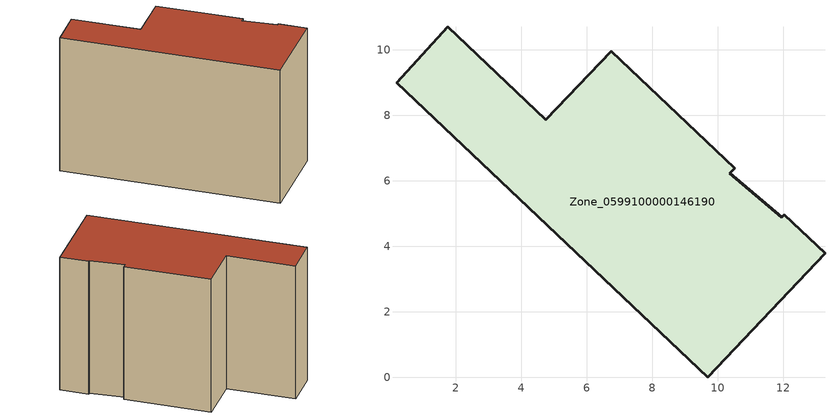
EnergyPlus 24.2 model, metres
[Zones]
Zone_0599100000146190
 floor ground (C_G): 9.69,0 0.18,9 1.75,10.71 4.75,7.86 6.74,9.96 10.51,6.39 10.36,6.23 11.95,4.88 12.03,4.96 13.28,3.78 z2.24
 wall outside (C_F): 13.28,3.78 12.03,4.96 11.95,4.88 10.36,6.23 10.51,6.39 6.74,9.96 4.75,7.86 1.75,10.71 0.18,9 9.69,0 13.28,3.78 z2.24:10.84
 roof outside (C_R): 10.36,6.23 10.51,6.39 6.74,9.96 4.75,7.86 1.75,10.71 0.18,9 9.69,0 13.28,3.78 12.03,4.96 11.95,4.88 z10.84
[BUILDING]
Pand.0599100000146190: North Axis=0; Terrain=City; Loads Convergence Tolerance Value=0.04; Temperature Convergence Tolerance Value=0.4; Solar Distribution=FullExterior; Maximum Number of Warmup Days=25; Minimum Number of Warmup Days=1
[Site:Location]
Rotterdam.The.Hague.AP_ZH_NLD Design_Conditions: Latitude=51.96; Longitude=4.45; Time Zone=1; Elevation=-4.5
[SITE:GROUNDTEMPERATURE:BUILDINGSURFACE]
18, 18, 18, 18, 18, 18, 18, 18, 18, 18, 18, 18
[MATERIAL] Thermal Absorptance=0.9; Solar Absorptance=0.7; Visible Absorptance=0.7
Name | Roughness | Thickness | Conductivity | Density | Specific Heat
G.TC.1975-1991 | MediumSmooth | 0.15 | 0.288461 | 540 | 1210
F.TC.1975-1991 | Rough | 0.3 | 0.230769 | 1920 | 840
R.TC.1975-1991 | MediumRough | 0.2 | 0.153846 | 1500 | 1000
[CONSTRUCTION]
C_G: G.TC.1975-1991
C_F: F.TC.1975-1991
C_R: R.TC.1975-1991
[ZONE]
Zone_0599100000146190: Type=1; Multiplier=1; Ceiling Height=Autocalculate; Volume=Autocalculate; Floor Area=autocalculate; Part of Total Floor Area=Yes
[ZONEINFILTRATION:DESIGNFLOWRATE]
Infil_Zone_0599100000146190: Zone or ZoneList or Space or SpaceList=Zone_0599100000146190; Schedule=AlwaysOn; Design Flow Rate Calculation Method=Flow/Area; Flow Rate per Floor Area=0.003; Constant Term Coefficient=1; Temperature Term Coefficient=0; Velocity Term Coefficient=0; Velocity Squared Term Coefficient=0
[HVACTEMPLATE:ZONE:IDEALLOADSAIRSYSTEM]
Zone_0599100000146190: Maximum Heating Supply Air Temperature=50; Minimum Cooling Supply Air Temperature=13; Maximum Heating Supply Air Humidity Ratio=0.0156; Minimum Cooling Supply Air Humidity Ratio=0.0077; Heating Limit=NoLimit; Cooling Limit=NoLimit; Dehumidification Control Type=ConstantSensibleHeatRatio; Cooling Sensible Heat Ratio=0.7; Dehumidification Setpoint=60; Humidification Control Type=None; Humidification Setpoint=30; Outdoor Air Method=None; Outdoor Air Flow Rate per Person=0.00944; Outdoor Air Flow Rate per Zone Floor Area=0; Outdoor Air Flow Rate per Zone=0; Demand Controlled Ventilation Type=None; Outdoor Air Economizer Type=NoEconomizer; Heat Recovery Type=None; Sensible Heat Recovery Effectiveness=0.7; Latent Heat Recovery Effectiveness=0.65
[ZONECONTROL:THERMOSTAT]
ThermostatControl_Zone_0599100000146190: Zone or ZoneList=Zone_0599100000146190; Control Type Schedule=DualSetpointControlType; Control 1=Thermostat_Zone_0599100000146190; Temperature Difference Between Cutout And Setpoint=0
[THERMOSTATSETPOINT:DUALSETPOINT]
Thermostat_Zone_0599100000146190: Heating Setpoint Temperature Schedule=HeatingSetpoint_Zone_0599100000146190; Cooling Setpoint Temperature Schedule=CoolingSetpoint_Zone_0599100000146190
[SCHEDULE:COMPACT]
HeatingSetpoint_Zone_0599100000146190: Through: 12/31, For: AllDays, Until: 24:00, 21
CoolingSetpoint_Zone_0599100000146190: Through: 12/31, For: AllDays, Until: 24:00, 24
DualSetpointControlType: Through: 12/31, For: AllDays, Until: 24:00, 4
AlwaysOn: Through: 12/31, For: AllDays, Until: 24:00, 1
